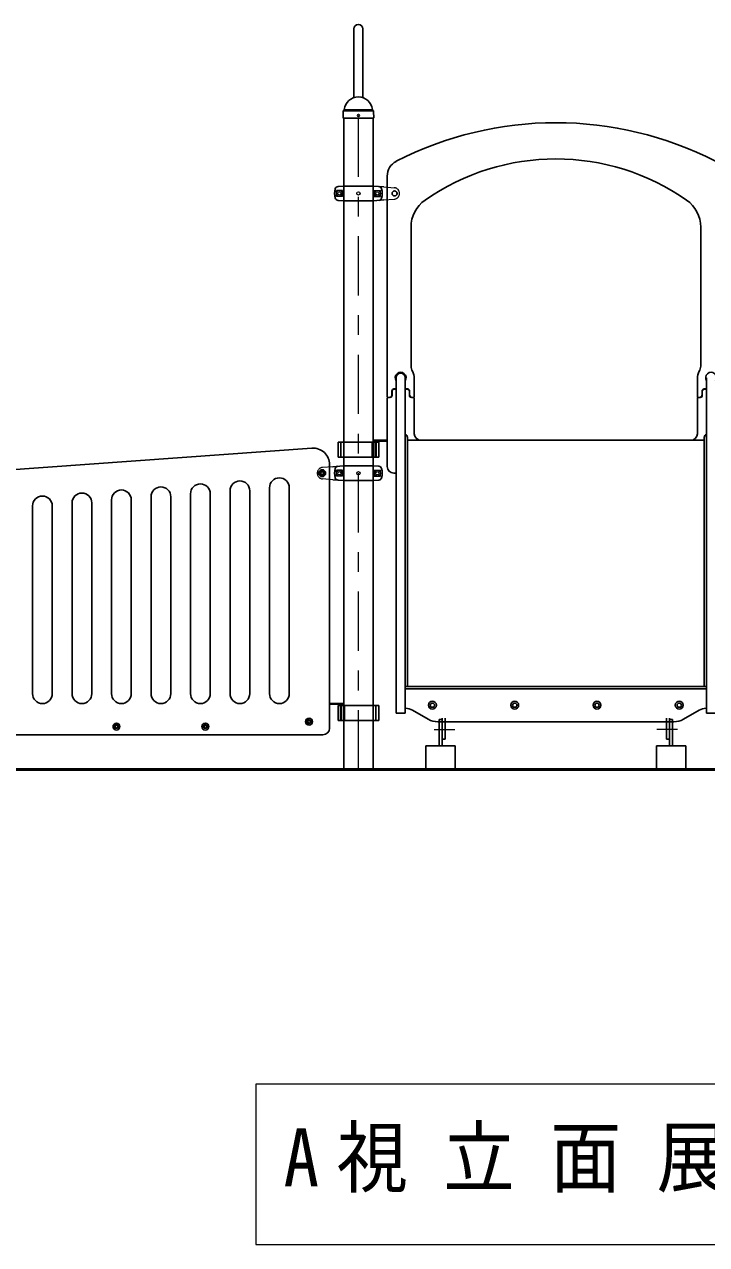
# Model space of a CAD drawing. Units: millimetres on the paper, scale 1:60. Extents: x -385 to 0, y -594 to 267.
# Drawn here: x -273.3 to -238.7, y -131.5 to -69.7 of the extents above; entities that cross this region are included whole.
import ezdxf

# ---------------------------------------------------------------- set-up
doc = ezdxf.new("R2010")
doc.units = ezdxf.units.MM
doc.linetypes.add('USER1', pattern=[4.5, 2.5, -2])
doc.linetypes.add('USER2', pattern=[6, 3, -1, 1, -1])
doc.layers.add('LY_1', color=7, linetype='Continuous', lineweight=25)
doc.styles.add('ＭＳ ゴシック', font='')
doc.styles.get('ＭＳ ゴシック').set_extended_font_data('MS Gothic')

msp = doc.modelspace()

# ---------------------------------------------------------------- linework, layer by layer
at = {"layer": 'LY_1'}
for p, q in [((-256.565, -73.452), (-256.565, -69.968)), ((-256.112, -73.452), (-256.112, -69.968)), ((-257.112, -74.477), (-257.106, -74.146)), ((-257.085, -74.098), (-257.067, -74.08)), ((-255.591, -74.098), (-255.61, -74.08)), ((-255.564, -74.477), (-255.571, -74.146)), ((-257.112, -74.477), (-257.104, -74.485)), ((-255.572, -74.485), (-257.104, -74.485)), ((-257.081, -107.468), (-257.081, -74.485)), ((-255.596, -107.468), (-255.596, -74.485)), ((-255.572, -74.485), (-255.564, -74.477)), ((-254.88, -88.585), (-254.88, -77.42)), ((-257.105, -77.927), (-257.368, -77.95)), ((-257.105, -77.927), (-255.571, -77.927)), ((-255.572, -77.927), (-255.047, -77.973)), ((-257.105, -78.677), (-257.368, -78.654)), ((-257.105, -78.677), (-255.571, -78.677)), ((-255.572, -78.677), (-255.047, -78.631)), ((-253.672, -80.006), (-253.672, -87.054)), ((-239.005, -80.006), (-239.005, -87.054)), ((-254.425, -87.635), (-254.425, -104.625)), ((-253.972, -87.635), (-253.972, -104.625)), ((-253.505, -87.666), (-253.505, -88.585)), ((-239.172, -87.666), (-239.172, -88.585)), ((-238.705, -87.635), (-238.705, -104.625)), ((-254.638, -88.502), (-254.638, -88.302)), ((-254.63, -88.535), (-254.63, -88.318)), ((-254.425, -88.202), (-254.538, -88.202)), ((-254.425, -88.218), (-254.53, -88.218)), ((-253.847, -88.202), (-253.972, -88.202)), ((-253.855, -88.218), (-253.972, -88.218)), ((-253.755, -88.318), (-253.755, -88.535)), ((-253.747, -88.302), (-253.747, -88.502)), ((-238.93, -88.302), (-238.93, -88.502)), ((-238.922, -88.318), (-238.922, -88.535)), ((-238.83, -88.202), (-238.705, -88.202)), ((-238.822, -88.218), (-238.705, -88.218)), ((-254.88, -92.135), (-254.88, -88.685)), ((-254.772, -88.635), (-254.83, -88.635)), ((-253.613, -88.635), (-253.555, -88.635)), ((-253.505, -88.685), (-253.505, -90.468)), ((-239.172, -88.685), (-239.172, -90.468)), ((-239.063, -88.635), (-239.122, -88.635)), ((-255.596, -90.802), (-254.88, -90.802)), ((-253.855, -103.264), (-253.855, -90.666)), ((-253.855, -90.802), (-238.822, -90.802)), ((-238.822, -103.264), (-238.822, -90.666)), ((-274.416, -92.325), (-258.689, -91.204)), ((-255.308, -90.902), (-257.369, -90.902)), ((-257.369, -90.902), (-257.369, -91.652)), ((-257.23, -90.902), (-257.23, -91.652)), ((-255.643, -90.902), (-255.643, -91.652)), ((-255.596, -90.84), (-254.88, -90.84)), ((-255.487, -90.902), (-255.487, -91.652)), ((-255.438, -90.902), (-255.438, -91.652)), ((-255.308, -90.902), (-255.308, -91.652)), ((-257.797, -105.385), (-257.797, -92.035)), ((-255.308, -91.652), (-257.369, -91.652)), ((-258.238, -92.43), (-258.172, -92.391)), ((-258.238, -92.43), (-258.238, -92.507)), ((-258.238, -92.507), (-258.172, -92.545)), ((-258.172, -92.391), (-258.105, -92.43)), ((-258.172, -92.545), (-258.105, -92.507)), ((-258.105, -92.43), (-258.105, -92.507)), ((-257.105, -92.093), (-257.63, -92.139)), ((-255.572, -92.093), (-257.105, -92.093)), ((-255.572, -92.093), (-255.309, -92.116)), ((-254.547, -92.468), (-254.425, -92.468)), ((-260.838, -93.206), (-260.838, -103.635)), ((-259.838, -103.635), (-259.838, -93.206)), ((-257.105, -92.843), (-257.63, -92.798)), ((-255.572, -92.843), (-257.105, -92.843)), ((-255.572, -92.843), (-255.309, -92.82)), ((-268.838, -93.82), (-268.838, -103.635)), ((-267.838, -103.635), (-267.838, -93.82)), ((-266.838, -93.666), (-266.838, -103.635)), ((-265.838, -103.635), (-265.838, -93.666)), ((-264.838, -93.513), (-264.838, -103.635)), ((-263.838, -103.635), (-263.838, -93.513)), ((-262.838, -93.36), (-262.838, -103.635)), ((-261.838, -103.635), (-261.838, -93.36)), ((-272.838, -94.126), (-272.838, -103.635)), ((-271.838, -103.635), (-271.838, -94.126)), ((-270.838, -93.973), (-270.838, -103.635)), ((-269.838, -103.635), (-269.838, -93.973)), ((-253.972, -103.264), (-238.705, -103.264)), ((-253.972, -103.397), (-238.705, -103.397)), ((-257.081, -104.135), (-257.797, -104.135)), ((-257.081, -104.173), (-257.797, -104.173)), ((-257.369, -104.235), (-257.369, -104.985)), ((-257.369, -104.235), (-255.308, -104.235)), ((-257.239, -104.235), (-257.239, -104.985)), ((-257.19, -104.235), (-257.19, -104.985)), ((-257.034, -104.235), (-257.034, -104.985)), ((-255.447, -104.235), (-255.447, -104.985)), ((-255.308, -104.235), (-255.308, -104.985)), ((-258.905, -105.013), (-258.838, -104.975)), ((-258.905, -105.013), (-258.905, -105.09)), ((-258.838, -104.975), (-258.772, -105.013)), ((-258.772, -105.013), (-258.772, -105.09)), ((-257.369, -104.985), (-255.308, -104.985)), ((-253.972, -104.625), (-254.425, -104.625)), ((-253.594, -104.469), (-252.797, -104.929)), ((-252.097, -104.946), (-252.247, -104.946)), ((-252.247, -104.946), (-252.247, -106.279)), ((-252.097, -104.876), (-252.097, -106.279)), ((-251.947, -104.876), (-251.947, -105.946)), ((-240.73, -104.876), (-240.73, -105.946)), ((-240.58, -104.876), (-240.58, -106.279)), ((-240.58, -104.946), (-240.43, -104.946)), ((-240.43, -104.946), (-240.43, -106.279)), ((-239.083, -104.469), (-239.88, -104.929)), ((-238.252, -104.625), (-238.705, -104.625)), ((-268.655, -105.263), (-268.588, -105.225)), ((-268.655, -105.263), (-268.655, -105.34)), ((-268.655, -105.34), (-268.588, -105.379)), ((-268.588, -105.225), (-268.522, -105.263)), ((-268.588, -105.379), (-268.522, -105.34)), ((-268.522, -105.263), (-268.522, -105.34)), ((-264.155, -105.263), (-264.088, -105.225)), ((-264.155, -105.263), (-264.155, -105.34)), ((-264.155, -105.34), (-264.088, -105.379)), ((-264.088, -105.225), (-264.022, -105.263)), ((-264.088, -105.379), (-264.022, -105.34)), ((-264.022, -105.263), (-264.022, -105.34)), ((-258.905, -105.09), (-258.838, -105.129)), ((-258.838, -105.129), (-258.772, -105.09)), ((-252.314, -105.059), (-240.363, -105.059)), ((-274.547, -105.718), (-258.13, -105.718)), ((-251.429, -106.279), (-252.914, -106.279)), ((-252.914, -106.279), (-252.914, -107.468)), ((-252.097, -105.946), (-251.947, -105.946)), ((-251.429, -106.279), (-251.429, -107.468)), ((-241.247, -106.279), (-239.762, -106.279)), ((-241.247, -106.279), (-241.247, -107.468)), ((-240.58, -105.946), (-240.73, -105.946)), ((-239.762, -106.279), (-239.762, -107.468))]:
    msp.add_line(p, q, dxfattribs=at)
at = {"layer": 'LY_1', "lineweight": 13}
for p, q in [((-255.594, -74.127), (-257.083, -74.127)), ((-255.624, -74.068), (-257.05, -74.068)), ((-257.451, -78.456), (-257.451, -78.148)), ((-257.143, -78.148), (-257.451, -78.148)), ((-257.143, -78.456), (-257.451, -78.456)), ((-255.534, -78.148), (-255.226, -78.148)), ((-255.534, -78.456), (-255.226, -78.456)), ((-255.226, -78.456), (-255.226, -78.148)), ((-257.451, -92.622), (-257.451, -92.314)), ((-257.143, -92.314), (-257.451, -92.314)), ((-257.143, -92.622), (-257.451, -92.622)), ((-255.534, -92.314), (-255.226, -92.314)), ((-255.534, -92.622), (-255.226, -92.622)), ((-255.226, -92.622), (-255.226, -92.314)), ((-253.944, -104.375), (-253.972, -104.375)), ((-238.733, -104.375), (-238.705, -104.375)), ((-261.527, -123.402), (-261.527, -131.535)), ((-202.727, -123.402), (-261.527, -123.402)), ((-261.527, -131.535), (-202.727, -131.535))]:
    msp.add_line(p, q, dxfattribs=at)
at = {"layer": 'LY_1', "linetype": 'USER1', "lineweight": 13}
for p, q in [((-255.597, -74.135), (-257.08, -74.135)), ((-257.088, -77.943), (-257.088, -78.66)), ((-255.588, -77.943), (-255.588, -78.66)), ((-255.047, -77.973), (-254.521, -78.011)), ((-255.047, -78.631), (-254.521, -78.592)), ((-254.73, -88.635), (-254.83, -88.635)), ((-253.555, -88.635), (-253.655, -88.635)), ((-239.122, -88.635), (-239.022, -88.635)), ((-251.172, -90.802), (-241.505, -90.802)), ((-257.63, -92.139), (-258.156, -92.178)), ((-257.088, -92.11), (-257.088, -92.827)), ((-255.588, -92.11), (-255.588, -92.827)), ((-257.63, -92.798), (-258.156, -92.759))]:
    msp.add_line(p, q, dxfattribs=at)
at = {"layer": 'LY_1', "linetype": 'USER2', "lineweight": 13}
for p, q in [((-256.338, -107.468), (-256.338, -74.135)), ((-252.497, -105.446), (-251.447, -105.446)), ((-240.18, -105.446), (-241.23, -105.446))]:
    msp.add_line(p, q, dxfattribs=at)
at = {"layer": 'LY_1', "lineweight": 50}
msp.add_line((-128.351, -107.468), (-340.507, -107.468), dxfattribs=at)
at = {"layer": 'LY_1'}
for centre, radius in [((-256.338, -74.352), 0.05), ((-254.505, -78.302), 0.125), ((-258.172, -92.468), 0.175), ((-252.588, -104.218), 0.2), ((-252.588, -104.218), 0.108), ((-248.422, -104.218), 0.2), ((-248.422, -104.218), 0.108), ((-244.255, -104.218), 0.2), ((-244.255, -104.218), 0.108), ((-240.088, -104.218), 0.2), ((-240.088, -104.218), 0.108), ((-258.838, -105.052), 0.175), ((-268.588, -105.302), 0.175), ((-264.088, -105.302), 0.175)]:
    msp.add_circle(centre, radius, dxfattribs=at)
at = {"layer": 'LY_1', "lineweight": 13}
for centre, radius in [((-257.297, -78.302), 0.154), ((-257.297, -78.302), 0.0833), ((-256.338, -78.302), 0.0833), ((-255.38, -78.302), 0.154), ((-255.38, -78.302), 0.0833), ((-258.172, -92.468), 0.0917), ((-257.297, -92.468), 0.154), ((-257.297, -92.468), 0.0833), ((-256.338, -92.468), 0.0833), ((-255.38, -92.468), 0.154), ((-255.38, -92.468), 0.0833), ((-258.838, -105.052), 0.0917), ((-268.588, -105.302), 0.0917), ((-264.088, -105.302), 0.0917)]:
    msp.add_circle(centre, radius, dxfattribs=at)
at = {"layer": 'LY_1', "linetype": 'USER1', "lineweight": 13}
for centre, radius in [((-254.505, -78.302), 0.125), ((-258.172, -92.468), 0.125), ((-258.172, -92.468), 0.104), ((-258.838, -105.052), 0.104), ((-268.588, -105.302), 0.104), ((-264.088, -105.302), 0.104)]:
    msp.add_circle(centre, radius, dxfattribs=at)
at = {"layer": 'LY_1'}
for centre, radius, start, end in [((-256.338, -69.968), 0.227, 0, 180), ((-256.338, -74.135), 0.72, 90, 173.3676), ((-256.338, -74.135), 0.72, 6.6324, 90), ((-257.036, -74.147), 0.07, 135, 178.99605), ((-257.1, -74.047), 0.0467, 315, 353.3676), ((-255.577, -74.047), 0.0467, 186.6324, 225), ((-255.641, -74.147), 0.07, 1.00395, 45), ((-246.338, -92.385), 17.667, 62.77205, 117.22795), ((-246.338, -88.092), 11.54, 54.97684, 125.02316), ((-254.047, -77.42), 0.833, 117.25197, 180), ((-256.713, -78.302), 0.833, 163.80375, 196.19625), ((-257.354, -78.116), 0.167, 95, 163.80375), ((-255.323, -78.116), 0.167, 16.19625, 85), ((-255.963, -78.302), 0.833, 343.80375, 16.19625), ((-257.354, -78.488), 0.167, 196.19625, 265), ((-255.323, -78.488), 0.167, 275, 343.80375), ((-252.005, -80.006), 1.667, 125.02316, 180), ((-240.672, -80.006), 1.667, 0, 54.97684), ((-253.172, -87.054), 0.5, 180, 210.45035), ((-239.505, -87.054), 0.5, 329.54965, 0), ((-254.198, -87.635), 0.275, 325.51176, 214.48824), ((-254.198, -87.635), 0.227, 0, 180), ((-254.213, -87.666), 0.708, 0, 30.45035), ((-238.463, -87.666), 0.708, 149.54965, 180), ((-238.478, -87.635), 0.275, 325.51176, 214.48824), ((-254.538, -88.302), 0.1, 90, 180), ((-254.53, -88.318), 0.1, 90, 180), ((-253.855, -88.318), 0.1, 0, 90), ((-253.847, -88.302), 0.1, 0, 90), ((-238.83, -88.302), 0.1, 90, 180), ((-238.822, -88.318), 0.1, 90, 180), ((-254.83, -88.585), 0.05, 180, 270), ((-254.83, -88.685), 0.05, 90, 180), ((-254.772, -88.502), 0.133, 270, 0), ((-254.73, -88.535), 0.1, 270, 0), ((-253.655, -88.535), 0.1, 180, 270), ((-253.613, -88.502), 0.133, 180, 270), ((-253.555, -88.585), 0.05, 270, 0), ((-253.555, -88.685), 0.05, 0, 90), ((-239.122, -88.585), 0.05, 180, 270), ((-239.122, -88.685), 0.05, 90, 180), ((-239.063, -88.502), 0.133, 270, 0), ((-239.022, -88.535), 0.1, 270, 0), ((-254.022, -90.666), 0.167, 0, 72.5424), ((-253.172, -90.468), 0.333, 180, 270), ((-239.505, -90.468), 0.333, 270, 0), ((-238.655, -90.666), 0.167, 107.4576, 180), ((-258.63, -92.035), 0.833, 0, 94.07912), ((-256.713, -92.468), 0.833, 163.80375, 196.19625), ((-257.354, -92.282), 0.167, 95, 163.80375), ((-255.323, -92.282), 0.167, 16.19625, 85), ((-255.963, -92.468), 0.833, 343.80375, 16.19625), ((-254.547, -92.135), 0.333, 180, 270), ((-266.338, -93.666), 0.5, 0, 180), ((-264.338, -93.513), 0.5, 0, 180), ((-262.338, -93.36), 0.5, 0, 180), ((-260.338, -93.206), 0.5, 0, 180), ((-257.354, -92.654), 0.167, 196.19625, 265), ((-255.323, -92.654), 0.167, 275, 343.80375), ((-272.338, -94.126), 0.5, 0, 180), ((-270.338, -93.973), 0.5, 0, 180), ((-268.338, -93.82), 0.5, 0, 180), ((-272.338, -103.635), 0.5, 180, 0), ((-270.338, -103.635), 0.5, 180, 0), ((-268.338, -103.635), 0.5, 180, 0), ((-266.338, -103.635), 0.5, 180, 0), ((-264.338, -103.635), 0.5, 180, 0), ((-262.338, -103.635), 0.5, 180, 0), ((-260.338, -103.635), 0.5, 180, 0), ((-253.944, -105.075), 0.7, 60, 90), ((-238.733, -105.075), 0.7, 90, 120), ((-252.314, -104.092), 0.967, 240, 270), ((-240.363, -104.092), 0.967, 270, 300), ((-258.13, -105.385), 0.333, 270, 0)]:
    msp.add_arc(centre, radius, start, end, dxfattribs=at)
at = {"layer": 'LY_1', "lineweight": 13}
for centre, start, end in [((-259.276, -78.302), 355.87048, 4.12952), ((-253.401, -78.302), 175.87048, 184.12952), ((-259.276, -92.468), 355.87048, 4.12952), ((-253.401, -92.468), 175.87048, 184.12952)]:
    msp.add_arc(centre, 2.139, start, end, dxfattribs=at)
at = {"layer": 'LY_1', "linetype": 'USER1', "lineweight": 13}
for centre, radius, start, end in [((-255.572, -77.943), 0.0167, 88.01112, 180), ((-254.546, -78.302), 0.291, 275, 85), ((-255.572, -78.66), 0.0167, 180, 270), ((-258.13, -92.468), 0.291, 95, 265), ((-257.105, -92.11), 0.0167, 0, 91.98888), ((-257.105, -92.827), 0.0167, 270, 0)]:
    msp.add_arc(centre, radius, start, end, dxfattribs=at)

# ---------------------------------------------------------------- texts
at = {"layer": 'LY_1', "insert": (-260.127, -127.468), "char_height": 2.933, "attachment_point": 4, "style": 'ＭＳ ゴシック'}
msp.add_mtext('\\T1.5;\\W0.9;A視立面展開図\u3000S=1/60', dxfattribs=at)

doc.saveas('drawing.dxf')
